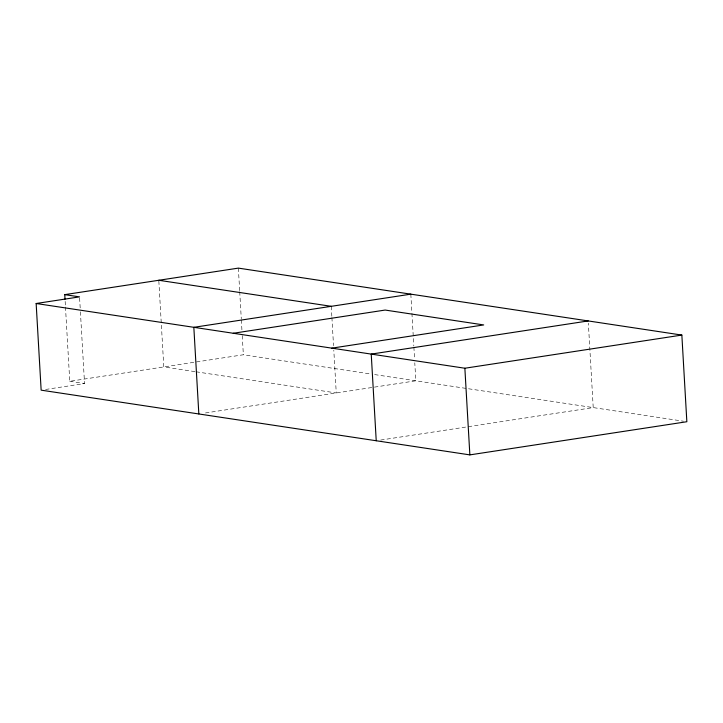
<?xml version="1.0" encoding="UTF-8"?>
<svg xmlns="http://www.w3.org/2000/svg" width="723" height="723" viewBox="0 0 723 723"><rect width="100%" height="100%" fill="white"/><g stroke="black" fill="none" stroke-linecap="round" stroke-linejoin="round"><path stroke-width="0.54" stroke-dasharray="3.62 2.71" d="M65.477 307.022L69.76 381.292L243.353 354.767L370.203 373.918M45.594 389.471L84.546 383.524L80.262 309.254M205.486 412.95L415.824 380.804L414.785 362.801M380.678 440.063L593.221 407.591L588.359 323.19M374.659 374.586L683.506 421.22M194.948 371.622L163.796 366.923L158.798 280.28M196.06 371.794L336.258 392.96L333.8 350.203M69.76 381.292L84.546 383.524M410.827 294.162L411.866 312.164M411.929 313.285L413.818 345.919M413.881 347.049L414.532 358.301M331.27 306.317L331.848 316.439M331.911 317.569L333.538 345.702M238.364 268.116L239.656 290.619M239.72 291.749L241.283 318.753M241.346 319.882L241.997 331.134M242.25 335.635L243.353 354.767M79.611 298.003L80.199 308.134M65.151 301.401L65.413 305.901"/><path stroke-width="1.08" d="M64.763 294.641L238.364 268.116L681.852 335.074L686.85 421.726L469.86 454.884L41.148 390.158L36.15 303.506L79.548 296.873L64.763 294.641L65.025 299.15M410.827 294.162L193.836 327.32L198.834 413.963M233.258 333.267L385.151 310.059L483.705 324.934L331.812 348.152M588.224 320.94L371.233 354.098L376.231 440.75M36.15 303.506L464.862 368.233L681.852 335.074M158.798 280.28L331.27 306.317M464.862 368.233L469.86 454.884"/></g></svg>
